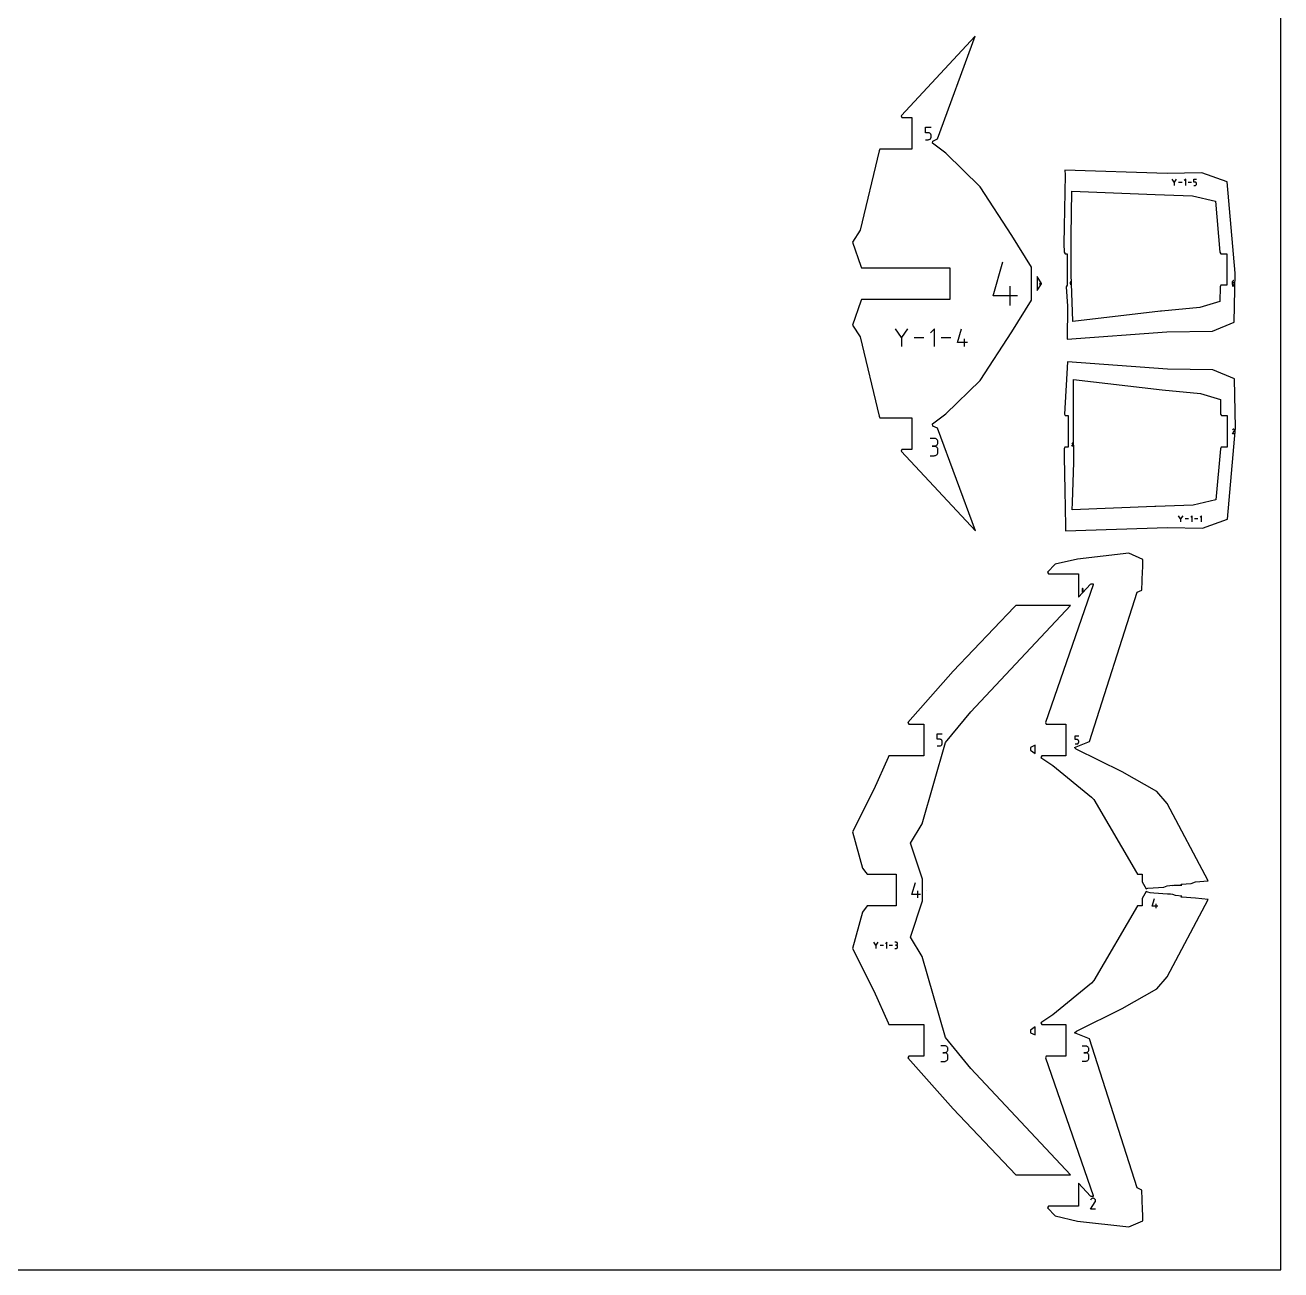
# Model space of a CAD drawing. Extents: x 0 to 40, y 0 to 40.
# Drawn here: x 19.93 to 40, y 0 to 19.89 of the extents above; entities that cross this region are included whole.
import ezdxf

# ---------------------------------------------------------------- set-up
doc = ezdxf.new("R2010")
doc.units = 0

msp = doc.modelspace()

# ---------------------------------------------------------------- linework, layer by layer
at = {"layer": 'annotation', "color": 1}
for p, q in [((34.320511, 18.167535), (34.320511, 18.257421)), ((34.320511, 18.257421), (34.410157, 18.257421)), ((34.365334, 18.167535), (34.320511, 18.167535)), ((34.373382, 18.166815), (34.365334, 18.167535)), ((34.38096, 18.16474), (34.373382, 18.166815)), ((34.380955, 18.058381), (34.387936, 18.061701)), ((34.387942, 18.161435), (34.38096, 18.16474)), ((34.387936, 18.061701), (34.394194, 18.06613)), ((34.394199, 18.157025), (34.387942, 18.161435)), ((34.394194, 18.06613), (34.3996, 18.071539)), ((34.399604, 18.151635), (34.394199, 18.157025)), ((34.3996, 18.071539), (34.404027, 18.077802)), ((34.40403, 18.145389), (34.399604, 18.151635)), ((34.404027, 18.077802), (34.407347, 18.084792)), ((34.407349, 18.138414), (34.40403, 18.145389)), ((34.407347, 18.084792), (34.409433, 18.092383)), ((34.409433, 18.130834), (34.407349, 18.138414)), ((34.410157, 18.122775), (34.409433, 18.130834)), ((34.409433, 18.092383), (34.410157, 18.100446)), ((34.410157, 18.100446), (34.410157, 18.122775)), ((34.410157, 18.122775), (34.410157, 18.122775)), ((34.320511, 18.055572), (34.365334, 18.055572)), ((34.365334, 18.055572), (34.373379, 18.056296)), ((34.365334, 18.055572), (34.365334, 18.055572)), ((34.373379, 18.056296), (34.380955, 18.058381)), ((38.296233, 17.375494), (38.263351, 17.423046)), ((38.329108, 17.423046), (38.296233, 17.375494)), ((38.296233, 17.379321), (38.296233, 17.324462)), ((38.419988, 17.373754), (38.366087, 17.373754)), ((38.478864, 17.423043), (38.456949, 17.401121)), ((38.478864, 17.324465), (38.478864, 17.423043)), ((38.569737, 17.373754), (38.515837, 17.373754)), ((38.606695, 17.379145), (38.606695, 17.423043)), ((38.606695, 17.423043), (38.650476, 17.423043)), ((38.628585, 17.379145), (38.606695, 17.379145)), ((38.606695, 17.324465), (38.628585, 17.324465)), ((38.632516, 17.378793), (38.628585, 17.379145)), ((38.628585, 17.324465), (38.632514, 17.324818)), ((38.628585, 17.324465), (38.628585, 17.324465)), ((38.632514, 17.324818), (38.636214, 17.325837)), ((38.636217, 17.37778), (38.632516, 17.378793)), ((38.636214, 17.325837), (38.639624, 17.327458)), ((38.639626, 17.376166), (38.636217, 17.37778)), ((38.639624, 17.327458), (38.64268, 17.329621)), ((38.642682, 17.374012), (38.639626, 17.376166)), ((38.64268, 17.329621), (38.64532, 17.332263)), ((38.645322, 17.371379), (38.642682, 17.374012)), ((38.64532, 17.332263), (38.647482, 17.335321)), ((38.647483, 17.368329), (38.645322, 17.371379)), ((38.647482, 17.335321), (38.649103, 17.338735)), ((38.649104, 17.364923), (38.647483, 17.368329)), ((38.649103, 17.338735), (38.650122, 17.342442)), ((38.650122, 17.361221), (38.649104, 17.364923)), ((38.650476, 17.357285), (38.650122, 17.361221)), ((38.650122, 17.342442), (38.650476, 17.34638)), ((38.650476, 17.34638), (38.650476, 17.357285)), ((38.650476, 17.357285), (38.650476, 17.357285)), ((35.4014, 15.563015), (35.556238, 16.106043)), ((35.672892, 15.407782), (35.672892, 15.717897)), ((36.145717, 15.749541), (36.151603, 15.770186)), ((36.160457, 15.749541), (36.145717, 15.749541)), ((36.156038, 15.743639), (36.156038, 15.755429)), ((36.632871, 15.747811), (36.650096, 15.747811)), ((36.633999, 15.773554), (36.633829, 15.771226)), ((36.633829, 15.771226), (36.633829, 15.759776)), ((36.641479, 15.771226), (36.633829, 15.771226)), ((36.633829, 15.759776), (36.633829, 15.759776)), ((36.633829, 15.759776), (36.633953, 15.758399)), ((36.633953, 15.758399), (36.634309, 15.757104)), ((36.634493, 15.775791), (36.633999, 15.773554)), ((36.634309, 15.757104), (36.634875, 15.755911)), ((36.635292, 15.77791), (36.634493, 15.775791)), ((36.634875, 15.755911), (36.635631, 15.754842)), ((36.636374, 15.779881), (36.635292, 15.77791)), ((36.635631, 15.754842), (36.636554, 15.753919)), ((36.63772, 15.781678), (36.636374, 15.779881)), ((36.636554, 15.753919), (36.637621, 15.753163)), ((36.637621, 15.753163), (36.638813, 15.752596)), ((36.639308, 15.783273), (36.63772, 15.781678)), ((36.638813, 15.752596), (36.640106, 15.752241)), ((36.641118, 15.784638), (36.639308, 15.783273)), ((36.640106, 15.752241), (36.641479, 15.752117)), ((36.643129, 15.785745), (36.641118, 15.784638)), ((36.642855, 15.771103), (36.641479, 15.771226)), ((36.641479, 15.752117), (36.642855, 15.752241)), ((36.641479, 15.752117), (36.641479, 15.752117)), ((36.64415, 15.770749), (36.642855, 15.771103)), ((36.642855, 15.752241), (36.64415, 15.752596)), ((36.64532, 15.786566), (36.643129, 15.785745)), ((36.645341, 15.770185), (36.64415, 15.770749)), ((36.64415, 15.752596), (36.645341, 15.753163)), ((36.64532, 15.786566), (36.64532, 15.786566)), ((36.646409, 15.769432), (36.645341, 15.770185)), ((36.645341, 15.753163), (36.646409, 15.753919)), ((36.647331, 15.768512), (36.646409, 15.769432)), ((36.646409, 15.753919), (36.647331, 15.754842)), ((36.648085, 15.767446), (36.647331, 15.768512)), ((36.647331, 15.754842), (36.648085, 15.755911)), ((36.648651, 15.766256), (36.648085, 15.767446)), ((36.648085, 15.755911), (36.648651, 15.757104)), ((36.649006, 15.764962), (36.648651, 15.766256)), ((36.648651, 15.757104), (36.649006, 15.758399)), ((36.649129, 15.763587), (36.649006, 15.764962)), ((36.649006, 15.758399), (36.649129, 15.759776)), ((36.649129, 15.759776), (36.649129, 15.763587)), ((36.649129, 15.763587), (36.649129, 15.763587)), ((39.220362, 15.72315), (39.257316, 15.72315)), ((39.222781, 15.778379), (39.222418, 15.773383)), ((39.222418, 15.773383), (39.222418, 15.748819)), ((39.23883, 15.773383), (39.222418, 15.773383)), ((39.222418, 15.748819), (39.222418, 15.748819)), ((39.222418, 15.748819), (39.222683, 15.745866)), ((39.222683, 15.745866), (39.223447, 15.743087)), ((39.223842, 15.783179), (39.222781, 15.778379)), ((39.223447, 15.743087), (39.224662, 15.740528)), ((39.225556, 15.787723), (39.223842, 15.783179)), ((39.224662, 15.740528), (39.226283, 15.738234)), ((39.227878, 15.791952), (39.225556, 15.787723)), ((39.226283, 15.738234), (39.228263, 15.736254)), ((39.230765, 15.795808), (39.227878, 15.791952)), ((39.228263, 15.736254), (39.230554, 15.734632)), ((39.230554, 15.734632), (39.23311, 15.733417)), ((39.234172, 15.799229), (39.230765, 15.795808)), ((39.23311, 15.733417), (39.235884, 15.732653)), ((39.238055, 15.802157), (39.234172, 15.799229)), ((39.235884, 15.732653), (39.23883, 15.732388)), ((39.242369, 15.804532), (39.238055, 15.802157)), ((39.241781, 15.77312), (39.23883, 15.773383)), ((39.23883, 15.732388), (39.241781, 15.732653)), ((39.23883, 15.732388), (39.23883, 15.732388)), ((39.244559, 15.77236), (39.241781, 15.77312)), ((39.241781, 15.732653), (39.244559, 15.733417)), ((39.24707, 15.806295), (39.242369, 15.804532)), ((39.247116, 15.77115), (39.244559, 15.77236)), ((39.244559, 15.733417), (39.247116, 15.734632)), ((39.24707, 15.806295), (39.24707, 15.806295)), ((39.249406, 15.769535), (39.247116, 15.77115)), ((39.247116, 15.734632), (39.249406, 15.736254)), ((39.251384, 15.767561), (39.249406, 15.769535)), ((39.249406, 15.736254), (39.251384, 15.738234)), ((39.253002, 15.765275), (39.251384, 15.767561)), ((39.251384, 15.738234), (39.253002, 15.740528)), ((39.254216, 15.762721), (39.253002, 15.765275)), ((39.253002, 15.740528), (39.254216, 15.743087)), ((39.254977, 15.759945), (39.254216, 15.762721)), ((39.254216, 15.743087), (39.254977, 15.745866)), ((39.255242, 15.756995), (39.254977, 15.759945)), ((39.254977, 15.745866), (39.255242, 15.748819)), ((39.255242, 15.748819), (39.255242, 15.756995)), ((39.255242, 15.756995), (39.255242, 15.756995)), ((35.789108, 15.563015), (35.4014, 15.563015)), ((33.936918, 14.897037), (33.842022, 15.034271)), ((34.031798, 15.034271), (33.936918, 14.897037)), ((33.936918, 14.90808), (33.936918, 14.749758)), ((34.294075, 14.892014), (34.138519, 14.892014)), ((34.46399, 15.034262), (34.400743, 14.970997)), ((34.46399, 14.749767), (34.46399, 15.034262)), ((34.72625, 14.892014), (34.570693, 14.892014)), ((34.832908, 14.813014), (34.895995, 15.034262)), ((34.943523, 14.749767), (34.943523, 14.876118)), ((34.990874, 14.813014), (34.832908, 14.813014)), ((34.458853, 13.283346), (34.397413, 13.283346)), ((34.469903, 13.282355), (34.458853, 13.283346)), ((34.480301, 13.279496), (34.469903, 13.282355)), ((34.489873, 13.274947), (34.480301, 13.279496)), ((34.498447, 13.268883), (34.489873, 13.274947)), ((34.50585, 13.26148), (34.498447, 13.268883)), ((34.511909, 13.252914), (34.50585, 13.26148)), ((34.516451, 13.24336), (34.511909, 13.252914)), ((39.226988, 13.359045), (39.256117, 13.40594)), ((39.258512, 13.359045), (39.226988, 13.359045)), ((39.229102, 13.422134), (39.227032, 13.418163)), ((39.230745, 13.424463), (39.229102, 13.422134)), ((39.232715, 13.426408), (39.230745, 13.424463)), ((39.234954, 13.427952), (39.232715, 13.426408)), ((39.237402, 13.42908), (39.234954, 13.427952)), ((39.239997, 13.429776), (39.237402, 13.42908)), ((39.242681, 13.430025), (39.239997, 13.429776)), ((39.245394, 13.429812), (39.242681, 13.430025)), ((39.248075, 13.42912), (39.245394, 13.429812)), ((39.250664, 13.427934), (39.248075, 13.42912)), ((39.25298, 13.426289), (39.250664, 13.427934)), ((39.250664, 13.427934), (39.250664, 13.427934)), ((39.254917, 13.424316), (39.25298, 13.426289)), ((39.256457, 13.422074), (39.254917, 13.424316)), ((39.256117, 13.40594), (39.256152, 13.405983)), ((39.256117, 13.40594), (39.256117, 13.40594)), ((39.256152, 13.405983), (39.256185, 13.406027)), ((39.256185, 13.406027), (39.256218, 13.406071)), ((39.256218, 13.406071), (39.256249, 13.406116)), ((39.256249, 13.406116), (39.256279, 13.406163)), ((39.256279, 13.406163), (39.256309, 13.406211)), ((39.256309, 13.406211), (39.256339, 13.406262)), ((39.256339, 13.406262), (39.256368, 13.406315)), ((39.256368, 13.406315), (39.256398, 13.406372)), ((39.256398, 13.406372), (39.2576, 13.408954)), ((39.256398, 13.406372), (39.256398, 13.406372)), ((39.257582, 13.419624), (39.256457, 13.422074)), ((39.258277, 13.417026), (39.257582, 13.419624)), ((39.2576, 13.408954), (39.258303, 13.411631)), ((39.258523, 13.414342), (39.258277, 13.417026)), ((39.258303, 13.411631), (39.258523, 13.414342)), ((34.458853, 13.160467), (34.42809, 13.160467)), ((34.42809, 13.160467), (34.458853, 13.160467)), ((34.458853, 13.160467), (34.469903, 13.16146)), ((34.469903, 13.159476), (34.458853, 13.160467)), ((34.458853, 13.160467), (34.458853, 13.160467)), ((34.469903, 13.16146), (34.480301, 13.164319)), ((34.480301, 13.156617), (34.469903, 13.159476)), ((34.480301, 13.164319), (34.489873, 13.168873)), ((34.489873, 13.152068), (34.480301, 13.156617)), ((34.489873, 13.168873), (34.498447, 13.174946)), ((34.498447, 13.146004), (34.489873, 13.152068)), ((34.498447, 13.174946), (34.50585, 13.182363)), ((34.50585, 13.138602), (34.498447, 13.146004)), ((34.50585, 13.182363), (34.511909, 13.190951)), ((34.511909, 13.130035), (34.50585, 13.138602)), ((34.511909, 13.190951), (34.516451, 13.200535)), ((34.516451, 13.120482), (34.511909, 13.130035)), ((34.511909, 13.037423), (34.516451, 13.046978)), ((34.519303, 13.232995), (34.516451, 13.24336)), ((34.516451, 13.200535), (34.519303, 13.210941)), ((34.519303, 13.110116), (34.516451, 13.120482)), ((34.516451, 13.046978), (34.519303, 13.057346)), ((34.520292, 13.221994), (34.519303, 13.232995)), ((34.519303, 13.210941), (34.520292, 13.221994)), ((34.520292, 13.099115), (34.519303, 13.110116)), ((34.519303, 13.057346), (34.520292, 13.068352)), ((34.520292, 13.221994), (34.520292, 13.221994)), ((34.520292, 13.068352), (34.520292, 13.099115)), ((34.520292, 13.099115), (34.520292, 13.099115)), ((36.661366, 13.158269), (36.681283, 13.190334)), ((36.682921, 13.158269), (36.661366, 13.158269)), ((36.662811, 13.201406), (36.661396, 13.198691)), ((36.663935, 13.202999), (36.662811, 13.201406)), ((36.665282, 13.204328), (36.663935, 13.202999)), ((36.666813, 13.205384), (36.665282, 13.204328)), ((36.668486, 13.206155), (36.666813, 13.205384)), ((36.670261, 13.206632), (36.668486, 13.206155)), ((36.672096, 13.206802), (36.670261, 13.206632)), ((36.673951, 13.206656), (36.672096, 13.206802)), ((36.675784, 13.206183), (36.673951, 13.206656)), ((36.677555, 13.205372), (36.675784, 13.206183)), ((36.679138, 13.204248), (36.677555, 13.205372)), ((36.677555, 13.205372), (36.677555, 13.205372)), ((36.680463, 13.202898), (36.679138, 13.204248)), ((36.681515, 13.201365), (36.680463, 13.202898)), ((36.681283, 13.190334), (36.681307, 13.190363)), ((36.681283, 13.190334), (36.681283, 13.190334)), ((36.681307, 13.190363), (36.68133, 13.190393)), ((36.68133, 13.190393), (36.681352, 13.190423)), ((36.681352, 13.190423), (36.681373, 13.190454)), ((36.681373, 13.190454), (36.681394, 13.190486)), ((36.681394, 13.190486), (36.681414, 13.190519)), ((36.681414, 13.190519), (36.681435, 13.190554)), ((36.681435, 13.190554), (36.681455, 13.19059)), ((36.681455, 13.19059), (36.681475, 13.190629)), ((36.681475, 13.190629), (36.682297, 13.192395)), ((36.681475, 13.190629), (36.681475, 13.190629)), ((36.682285, 13.19969), (36.681515, 13.201365)), ((36.68276, 13.197914), (36.682285, 13.19969)), ((36.682297, 13.192395), (36.682778, 13.194225)), ((36.682928, 13.196078), (36.68276, 13.197914)), ((36.682778, 13.194225), (36.682928, 13.196078)), ((34.397413, 13.006999), (34.458853, 13.006999)), ((34.458853, 13.006999), (34.469903, 13.00799)), ((34.458853, 13.006999), (34.458853, 13.006999)), ((34.469903, 13.00799), (34.480301, 13.010847)), ((34.480301, 13.010847), (34.489873, 13.015394)), ((34.489873, 13.015394), (34.498447, 13.021456)), ((34.498447, 13.021456), (34.50585, 13.028858)), ((34.50585, 13.028858), (34.511909, 13.037423)), ((38.397845, 12.000668), (38.364873, 12.04835)), ((38.430811, 12.04835), (38.397845, 12.000668)), ((38.580978, 12.048347), (38.559002, 12.026366)), ((38.580978, 11.949499), (38.580978, 12.048347)), ((38.731138, 12.048347), (38.709163, 12.026366)), ((38.731138, 11.949499), (38.731138, 12.048347)), ((38.397845, 12.004505), (38.397845, 11.949496)), ((38.521941, 11.998923), (38.467892, 11.998923)), ((38.672101, 11.998923), (38.618052, 11.998923)), ((36.820928, 10.838948), (36.842922, 10.838948)), ((36.822368, 10.87182), (36.822151, 10.868847)), ((36.822151, 10.868847), (36.822151, 10.854226)), ((36.83192, 10.868847), (36.822151, 10.868847)), ((36.822151, 10.854226), (36.822151, 10.854226)), ((36.822151, 10.854226), (36.822309, 10.852469)), ((36.822309, 10.852469), (36.822764, 10.850815)), ((36.822999, 10.874677), (36.822368, 10.87182)), ((36.822764, 10.850815), (36.823487, 10.849291)), ((36.824019, 10.877381), (36.822999, 10.874677)), ((36.823487, 10.849291), (36.824452, 10.847926)), ((36.825401, 10.879899), (36.824019, 10.877381)), ((36.824452, 10.847926), (36.82563, 10.846748)), ((36.827119, 10.882193), (36.825401, 10.879899)), ((36.82563, 10.846748), (36.826994, 10.845782)), ((36.826994, 10.845782), (36.828515, 10.845059)), ((36.829147, 10.88423), (36.827119, 10.882193)), ((36.828515, 10.845059), (36.830166, 10.844604)), ((36.831458, 10.885972), (36.829147, 10.88423)), ((36.830166, 10.844604), (36.83192, 10.844447)), ((36.834026, 10.887386), (36.831458, 10.885972)), ((36.833676, 10.86869), (36.83192, 10.868847)), ((36.83192, 10.844447), (36.833676, 10.844604)), ((36.83192, 10.844447), (36.83192, 10.844447)), ((36.835329, 10.868238), (36.833676, 10.86869)), ((36.833676, 10.844604), (36.835329, 10.845059)), ((36.836824, 10.888435), (36.834026, 10.887386)), ((36.836851, 10.867517), (36.835329, 10.868238)), ((36.835329, 10.845059), (36.836851, 10.845782)), ((36.836824, 10.888435), (36.836824, 10.888435)), ((36.838215, 10.866556), (36.836851, 10.867517)), ((36.836851, 10.845782), (36.838215, 10.846748)), ((36.839392, 10.865381), (36.838215, 10.866556)), ((36.838215, 10.846748), (36.839392, 10.847926)), ((36.840355, 10.86402), (36.839392, 10.865381)), ((36.839392, 10.847926), (36.840355, 10.849291)), ((36.841077, 10.8625), (36.840355, 10.86402)), ((36.840355, 10.849291), (36.841077, 10.850815)), ((36.84153, 10.860849), (36.841077, 10.8625)), ((36.841077, 10.850815), (36.84153, 10.852469)), ((36.841688, 10.859092), (36.84153, 10.860849)), ((36.84153, 10.852469), (36.841688, 10.854226)), ((36.841688, 10.854226), (36.841688, 10.859092)), ((36.841688, 10.859092), (36.841688, 10.859092)), ((34.505301, 8.477308), (34.505301, 8.562412)), ((34.505301, 8.562412), (34.590178, 8.562412)), ((34.547739, 8.477308), (34.505301, 8.477308)), ((34.555359, 8.476627), (34.547739, 8.477308)), ((34.562535, 8.474662), (34.555359, 8.476627)), ((34.569145, 8.471533), (34.562535, 8.474662)), ((34.575069, 8.467357), (34.569145, 8.471533)), ((34.580186, 8.462254), (34.575069, 8.467357)), ((34.584377, 8.456341), (34.580186, 8.462254)), ((34.587519, 8.449737), (34.584377, 8.456341)), ((34.589493, 8.44256), (34.587519, 8.449737)), ((34.590178, 8.43493), (34.589493, 8.44256)), ((34.590178, 8.413788), (34.590178, 8.43493)), ((34.590178, 8.43493), (34.590178, 8.43493)), ((36.711209, 8.473966), (36.711209, 8.531853)), ((36.711209, 8.531853), (36.768941, 8.531853)), ((36.740075, 8.473966), (36.711209, 8.473966)), ((36.745258, 8.473502), (36.740075, 8.473966)), ((36.750139, 8.472166), (36.745258, 8.473502)), ((36.754635, 8.470038), (36.750139, 8.472166)), ((36.758664, 8.467197), (36.754635, 8.470038)), ((36.762145, 8.463726), (36.758664, 8.467197)), ((36.764996, 8.459704), (36.762145, 8.463726)), ((36.767133, 8.455212), (36.764996, 8.459704)), ((36.768476, 8.45033), (36.767133, 8.455212)), ((36.768475, 8.425567), (36.768941, 8.43076)), ((36.768941, 8.44514), (36.768476, 8.45033)), ((36.768941, 8.43076), (36.768941, 8.44514)), ((36.768941, 8.44514), (36.768941, 8.44514)), ((34.505301, 8.371302), (34.547739, 8.371302)), ((34.547739, 8.371302), (34.555356, 8.371987)), ((34.547739, 8.371302), (34.547739, 8.371302)), ((34.555356, 8.371987), (34.56253, 8.373961)), ((34.56253, 8.373961), (34.569139, 8.377105)), ((34.569139, 8.377105), (34.575064, 8.381298)), ((34.575064, 8.381298), (34.580182, 8.386419)), ((34.580182, 8.386419), (34.584374, 8.392349)), ((34.584374, 8.392349), (34.587518, 8.398968)), ((34.587518, 8.398968), (34.589493, 8.406154)), ((34.589493, 8.406154), (34.590178, 8.413788)), ((36.711209, 8.401861), (36.740075, 8.401861)), ((36.740075, 8.401861), (36.745256, 8.402327)), ((36.740075, 8.401861), (36.740075, 8.401861)), ((36.745256, 8.402327), (36.750136, 8.40367)), ((36.750136, 8.40367), (36.754631, 8.405808)), ((36.754631, 8.405808), (36.758661, 8.40866)), ((36.758661, 8.40866), (36.762143, 8.412144)), ((36.762143, 8.412144), (36.764994, 8.416177)), ((36.764994, 8.416177), (36.767132, 8.420679)), ((36.767132, 8.420679), (36.768475, 8.425567)), ((34.104519, 5.998687), (34.159289, 6.190769)), ((34.200552, 5.943777), (34.200552, 6.053472)), ((34.336853, 6.066475), (34.337491, 6.068711)), ((34.33845, 6.066475), (34.336853, 6.066475)), ((34.337972, 6.065835), (34.337972, 6.067112)), ((34.241661, 5.998687), (34.104519, 5.998687)), ((37.944845, 5.81208), (37.979338, 5.933046)), ((38.005324, 5.7775), (38.005324, 5.846582)), ((38.031212, 5.81208), (37.944845, 5.81208)), ((33.526429, 5.186216), (33.49412, 5.232939)), ((33.558732, 5.232939), (33.526429, 5.186216)), ((33.705879, 5.232936), (33.684345, 5.211397)), ((33.705879, 5.136075), (33.705879, 5.232936)), ((33.852992, 5.232824), (33.831483, 5.232824)), ((33.85686, 5.232476), (33.852992, 5.232824)), ((33.8605, 5.231476), (33.85686, 5.232476)), ((33.863851, 5.229883), (33.8605, 5.231476)), ((33.866853, 5.22776), (33.863851, 5.229883)), ((33.869445, 5.225169), (33.866853, 5.22776)), ((33.871566, 5.22217), (33.869445, 5.225169)), ((33.873156, 5.218825), (33.871566, 5.22217)), ((33.874154, 5.215196), (33.873156, 5.218825)), ((33.526429, 5.189976), (33.526429, 5.136072)), ((33.648029, 5.184506), (33.595067, 5.184506)), ((33.795169, 5.184506), (33.742207, 5.184506)), ((33.831483, 5.136079), (33.852992, 5.136079)), ((33.852992, 5.189806), (33.842222, 5.189806)), ((33.842222, 5.189806), (33.852992, 5.189806)), ((33.852992, 5.189806), (33.85686, 5.190153)), ((33.85686, 5.189458), (33.852992, 5.189806)), ((33.852992, 5.189806), (33.852992, 5.189806)), ((33.852992, 5.136079), (33.85686, 5.136426)), ((33.852992, 5.136079), (33.852992, 5.136079)), ((33.85686, 5.190153), (33.8605, 5.191154)), ((33.8605, 5.188458), (33.85686, 5.189458)), ((33.85686, 5.136426), (33.8605, 5.137426)), ((33.8605, 5.191154), (33.863851, 5.192748)), ((33.863851, 5.186865), (33.8605, 5.188458)), ((33.8605, 5.137426), (33.863851, 5.139018)), ((33.863851, 5.192748), (33.866853, 5.194874)), ((33.866853, 5.184742), (33.863851, 5.186865)), ((33.863851, 5.139018), (33.866853, 5.14114)), ((33.866853, 5.194874), (33.869445, 5.197471)), ((33.869445, 5.182151), (33.866853, 5.184742)), ((33.866853, 5.14114), (33.869445, 5.143731)), ((33.869445, 5.197471), (33.871566, 5.200477)), ((33.871566, 5.179152), (33.869445, 5.182151)), ((33.869445, 5.143731), (33.871566, 5.14673)), ((33.871566, 5.200477), (33.873156, 5.203833)), ((33.873156, 5.175807), (33.871566, 5.179152)), ((33.871566, 5.14673), (33.873156, 5.150075)), ((33.873156, 5.203833), (33.874154, 5.207475)), ((33.874154, 5.172178), (33.873156, 5.175807)), ((33.873156, 5.150075), (33.874154, 5.153704)), ((33.874501, 5.211345), (33.874154, 5.215196)), ((33.874154, 5.207475), (33.874501, 5.211345)), ((33.874501, 5.168327), (33.874154, 5.172178)), ((33.874154, 5.153704), (33.874501, 5.157557)), ((33.874501, 5.211345), (33.874501, 5.211345)), ((33.874501, 5.157557), (33.874501, 5.168327)), ((33.874501, 5.168327), (33.874501, 5.168327)), ((34.623763, 3.581362), (34.567819, 3.581362)), ((34.623763, 3.469474), (34.595751, 3.469474)), ((34.595751, 3.469474), (34.623763, 3.469474)), ((34.633824, 3.580459), (34.623763, 3.581362)), ((34.623763, 3.469474), (34.633824, 3.470377)), ((34.633824, 3.468571), (34.623763, 3.469474)), ((34.623763, 3.469474), (34.623763, 3.469474)), ((34.643292, 3.577857), (34.633824, 3.580459)), ((34.633824, 3.470377), (34.643292, 3.472981)), ((34.643292, 3.465968), (34.633824, 3.468571)), ((34.652008, 3.573714), (34.643292, 3.577857)), ((34.643292, 3.472981), (34.652008, 3.477128)), ((34.652008, 3.461826), (34.643292, 3.465968)), ((34.659816, 3.568193), (34.652008, 3.573714)), ((34.652008, 3.477128), (34.659816, 3.482657)), ((34.659816, 3.456304), (34.652008, 3.461826)), ((34.666557, 3.561452), (34.659816, 3.568193)), ((34.659816, 3.482657), (34.666557, 3.489411)), ((34.666557, 3.449564), (34.659816, 3.456304)), ((34.672074, 3.553652), (34.666557, 3.561452)), ((34.666557, 3.489411), (34.672074, 3.497231)), ((34.672074, 3.441764), (34.666557, 3.449564)), ((34.676209, 3.544953), (34.672074, 3.553652)), ((34.672074, 3.497231), (34.676209, 3.505958)), ((34.676209, 3.433064), (34.672074, 3.441764)), ((34.678806, 3.535514), (34.676209, 3.544953)), ((34.676209, 3.505958), (34.678806, 3.515433)), ((34.678806, 3.423626), (34.676209, 3.433064)), ((34.679707, 3.525497), (34.678806, 3.535514)), ((34.678806, 3.515433), (34.679707, 3.525497)), ((34.679707, 3.413609), (34.678806, 3.423626)), ((34.679707, 3.525497), (34.679707, 3.525497)), ((34.679707, 3.385597), (34.679707, 3.413609)), ((34.679707, 3.413609), (34.679707, 3.413609)), ((36.879343, 3.576157), (36.825716, 3.576157)), ((36.879343, 3.468903), (36.852491, 3.468903)), ((36.852491, 3.468903), (36.879343, 3.468903)), ((36.888988, 3.575291), (36.879343, 3.576157)), ((36.879343, 3.468903), (36.888988, 3.469769)), ((36.888988, 3.468037), (36.879343, 3.468903)), ((36.879343, 3.468903), (36.879343, 3.468903)), ((36.898063, 3.572796), (36.888988, 3.575291)), ((36.888988, 3.469769), (36.898063, 3.472265)), ((36.898063, 3.465542), (36.888988, 3.468037)), ((36.906418, 3.568826), (36.898063, 3.572796)), ((36.898063, 3.472265), (36.906418, 3.47624)), ((36.906418, 3.461572), (36.898063, 3.465542)), ((36.913902, 3.563533), (36.906418, 3.568826)), ((36.906418, 3.47624), (36.913902, 3.48154)), ((36.913902, 3.456279), (36.906418, 3.461572)), ((36.920364, 3.557071), (36.913902, 3.563533)), ((36.913902, 3.48154), (36.920364, 3.488014)), ((36.920364, 3.449817), (36.913902, 3.456279)), ((36.925653, 3.549594), (36.920364, 3.557071)), ((36.920364, 3.488014), (36.925653, 3.49551)), ((36.925653, 3.44234), (36.920364, 3.449817)), ((36.929617, 3.541255), (36.925653, 3.549594)), ((36.925653, 3.49551), (36.929617, 3.503875)), ((36.929617, 3.434002), (36.925653, 3.44234)), ((36.932106, 3.532208), (36.929617, 3.541255)), ((36.929617, 3.503875), (36.932106, 3.512958)), ((36.932106, 3.424954), (36.929617, 3.434002)), ((36.93297, 3.522605), (36.932106, 3.532208)), ((36.932106, 3.512958), (36.93297, 3.522605)), ((36.93297, 3.415352), (36.932106, 3.424954)), ((36.93297, 3.522605), (36.93297, 3.522605)), ((36.93297, 3.3885), (36.93297, 3.415352)), ((36.93297, 3.415352), (36.93297, 3.415352)), ((34.567819, 3.329732), (34.623763, 3.329732)), ((34.623763, 3.329732), (34.633824, 3.330634)), ((34.623763, 3.329732), (34.623763, 3.329732)), ((34.633824, 3.330634), (34.643292, 3.333236)), ((34.643292, 3.333236), (34.652008, 3.337376)), ((34.652008, 3.337376), (34.659816, 3.342896)), ((34.659816, 3.342896), (34.666557, 3.349635)), ((34.666557, 3.349635), (34.672074, 3.357435)), ((34.672074, 3.357435), (34.676209, 3.366135)), ((34.676209, 3.366135), (34.678806, 3.375575)), ((34.678806, 3.375575), (34.679707, 3.385597)), ((36.825716, 3.334949), (36.879343, 3.334949)), ((36.879343, 3.334949), (36.888988, 3.335814)), ((36.879343, 3.334949), (36.879343, 3.334949)), ((36.888988, 3.335814), (36.898063, 3.338308)), ((36.898063, 3.338308), (36.906418, 3.342277)), ((36.906418, 3.342277), (36.913902, 3.347568)), ((36.913902, 3.347568), (36.920364, 3.354028)), ((36.920364, 3.354028), (36.925653, 3.361505)), ((36.925653, 3.361505), (36.929617, 3.369844)), ((36.929617, 3.369844), (36.932106, 3.378894)), ((36.932106, 3.378894), (36.93297, 3.3885)), ((36.959177, 0.967408), (37.031976, 1.084605)), ((36.964462, 1.125076), (36.959289, 1.115153)), ((36.968567, 1.130897), (36.964462, 1.125076)), ((36.973492, 1.135756), (36.968567, 1.130897)), ((36.979087, 1.139615), (36.973492, 1.135756)), ((36.985203, 1.142434), (36.979087, 1.139615)), ((36.99169, 1.144174), (36.985203, 1.142434)), ((36.998398, 1.144797), (36.99169, 1.144174)), ((37.005177, 1.144263), (36.998398, 1.144797)), ((37.011877, 1.142534), (37.005177, 1.144263)), ((37.018349, 1.139571), (37.011877, 1.142534)), ((37.024137, 1.135461), (37.018349, 1.139571)), ((37.018349, 1.139571), (37.018349, 1.139571)), ((37.028977, 1.130528), (37.024137, 1.135461)), ((37.032825, 1.124925), (37.028977, 1.130528)), ((37.031976, 1.084605), (37.032063, 1.084713)), ((37.031976, 1.084605), (37.031976, 1.084605)), ((37.032063, 1.084713), (37.032147, 1.084821)), ((37.032147, 1.084821), (37.032227, 1.084932)), ((37.032227, 1.084932), (37.032305, 1.085045)), ((37.032305, 1.085045), (37.032381, 1.085162)), ((37.032381, 1.085162), (37.032456, 1.085283)), ((37.032456, 1.085283), (37.03253, 1.08541)), ((37.03253, 1.08541), (37.032603, 1.085543)), ((37.032603, 1.085543), (37.032677, 1.085684)), ((37.032677, 1.085684), (37.035683, 1.092138)), ((37.032677, 1.085684), (37.032677, 1.085684)), ((37.035638, 1.118803), (37.032825, 1.124925)), ((37.037373, 1.112311), (37.035638, 1.118803)), ((37.035683, 1.092138), (37.037439, 1.098828)), ((37.037988, 1.105603), (37.037373, 1.112311)), ((37.037439, 1.098828), (37.037988, 1.105603)), ((37.037961, 0.967408), (36.959177, 0.967408))]:
    msp.add_line(p, q, dxfattribs=at)
at = {"layer": 'boundary', "color": 5}
for p, q in [((35.11705, 19.707281), (33.930355, 18.435297)), ((34.512943, 18.067728), (35.11705, 19.707281)), ((33.930355, 18.435297), (33.942885, 18.408797)), ((33.942885, 18.408797), (34.100348, 18.408797)), ((34.100348, 18.408797), (34.100348, 17.904197)), ((34.438053, 18.032516), (34.512943, 18.067728)), ((33.581113, 17.877697), (33.276377, 16.610147)), ((33.593643, 17.904197), (33.581113, 17.877697)), ((34.100348, 17.904197), (33.593643, 17.904197)), ((34.433094, 17.998813), (34.438053, 18.032516)), ((34.644997, 17.838638), (34.433094, 17.998813)), ((35.196606, 17.304501), (34.644997, 17.838638)), ((36.551437, 17.493838), (36.538111, 16.661224)), ((38.182881, 17.51499), (36.550138, 17.570429)), ((36.550138, 17.570429), (36.551437, 17.493838)), ((38.739073, 17.527239), (38.182881, 17.51499)), ((39.139742, 17.381985), (38.739073, 17.527239)), ((35.702155, 16.526248), (35.196606, 17.304501)), ((39.269715, 15.923113), (39.139742, 17.381985)), ((36.538111, 16.661224), (36.531715, 16.392318)), ((33.276377, 16.610147), (33.152674, 16.418645)), ((36.012599, 16.021287), (35.702155, 16.526248)), ((33.152674, 16.418645), (33.286368, 16.035713)), ((36.531715, 16.392318), (36.539361, 16.260142)), ((36.539361, 16.260142), (36.551891, 16.233642)), ((36.551891, 16.233642), (36.585722, 16.233642)), ((36.585722, 16.233642), (36.585722, 15.729042)), ((33.286368, 16.035713), (33.298898, 16.009213)), ((33.298898, 16.009213), (34.709816, 16.009213)), ((34.709816, 16.009213), (34.709816, 15.504613)), ((36.012599, 15.492519), (36.012599, 16.021287)), ((36.174215, 15.758405), (36.107207, 15.867399)), ((36.107207, 15.867399), (36.107207, 15.646402)), ((39.251463, 15.140313), (39.269715, 15.923113)), ((36.107207, 15.646402), (36.174214, 15.75539)), ((36.174214, 15.75539), (36.174215, 15.758405)), ((36.584144, 15.729042), (36.571614, 15.702542)), ((36.571614, 15.702542), (36.589305, 15.396699)), ((36.585722, 15.729042), (36.584144, 15.729042)), ((33.286389, 15.478113), (33.152739, 15.095181)), ((33.298919, 15.504613), (33.286389, 15.478113)), ((34.709816, 15.504613), (33.298919, 15.504613)), ((35.702164, 14.987588), (36.012599, 15.492519)), ((36.58988, 15.386762), (36.582417, 14.86666)), ((36.589305, 15.396699), (36.58988, 15.386762)), ((33.152739, 15.095181), (33.276382, 14.903692)), ((38.907366, 14.994501), (39.251463, 15.140313)), ((33.276382, 14.903692), (33.581112, 13.636129)), ((35.196573, 14.209289), (35.702164, 14.987588)), ((36.582417, 14.86666), (38.179918, 14.987811)), ((38.179918, 14.987811), (38.907366, 14.994501)), ((36.589729, 14.50916), (36.542204, 13.673336)), ((38.187442, 14.388046), (36.589729, 14.50916)), ((38.914904, 14.381385), (38.187442, 14.388046)), ((39.259, 14.235576), (38.914904, 14.381385)), ((34.644996, 13.675179), (35.196573, 14.209289)), ((39.277231, 13.45281), (39.259, 14.235576)), ((34.433101, 13.51501), (34.644996, 13.675179)), ((36.542204, 13.673336), (36.554734, 13.646836)), ((36.554734, 13.646836), (36.598782, 13.646836)), ((36.598782, 13.646836), (36.598782, 13.142236)), ((33.581112, 13.636129), (33.593642, 13.609629)), ((33.593642, 13.609629), (34.100341, 13.609629)), ((34.100341, 13.609629), (34.100341, 13.105029)), ((34.438032, 13.481334), (34.433101, 13.51501)), ((34.512851, 13.446183), (34.438032, 13.481334)), ((35.117622, 11.805447), (34.512851, 13.446183)), ((39.147263, 11.993916), (39.277231, 13.45281)), ((33.942856, 13.105029), (33.930326, 13.078529)), ((33.930326, 13.078529), (35.117622, 11.805447)), ((34.100341, 13.105029), (33.942856, 13.105029)), ((36.549818, 13.142236), (36.537288, 13.115736)), ((36.537288, 13.115736), (36.539294, 12.98143)), ((36.598782, 13.142236), (36.549818, 13.142236)), ((36.539294, 12.98143), (36.547905, 12.456987)), ((36.547905, 12.456987), (36.558986, 11.882024)), ((36.558986, 11.882024), (36.557684, 11.805447)), ((36.557684, 11.805447), (38.190427, 11.860885)), ((38.190427, 11.860885), (38.746612, 11.848638)), ((38.746612, 11.848638), (39.147263, 11.993916)), ((37.570521, 11.447947), (36.748323, 11.354866)), ((37.795866, 11.350251), (37.570521, 11.447947)), ((36.393467, 11.271759), (36.272747, 11.145241)), ((36.748323, 11.354866), (36.393467, 11.271759)), ((37.791836, 11.210603), (37.791987, 11.24082)), ((37.791913, 11.281837), (37.793525, 11.299403)), ((37.792063, 11.257902), (37.791913, 11.281837)), ((37.791987, 11.24082), (37.792063, 11.257902)), ((37.793517, 11.328731), (37.795866, 11.350251)), ((37.7943, 11.3214), (37.793517, 11.328731)), ((37.793525, 11.299403), (37.7943, 11.3214)), ((36.272747, 11.145241), (36.285277, 11.118741)), ((36.285277, 11.118741), (36.764239, 11.118741)), ((36.764239, 11.118741), (36.764239, 10.748761)), ((37.785345, 11.007714), (37.788987, 11.16661)), ((37.788987, 11.16661), (37.791836, 11.210603)), ((36.997897, 10.945496), (36.238478, 8.745657)), ((36.764239, 10.748761), (36.959685, 10.957251)), ((36.959685, 10.957251), (36.96915, 10.959796)), ((36.96915, 10.959796), (36.995162, 10.961925)), ((36.995162, 10.961925), (37.002024, 10.95995)), ((37.001507, 10.946891), (36.997897, 10.945496)), ((37.001768, 10.954035), (37.001507, 10.946891)), ((37.001979, 10.958535), (37.001768, 10.954035)), ((37.002024, 10.95995), (37.001942, 10.959328)), ((37.001942, 10.959328), (37.001987, 10.958601)), ((37.001987, 10.958601), (37.001979, 10.958535)), ((37.702819, 10.82564), (37.777666, 10.861435)), ((37.777666, 10.861435), (37.785345, 11.007714)), ((36.940148, 8.442922), (37.702819, 10.82564)), ((35.740703, 10.587641), (34.762644, 9.562602)), ((35.045212, 8.915002), (36.638042, 10.614141)), ((35.765989, 10.614141), (35.740703, 10.587641)), ((36.638042, 10.614141), (35.765989, 10.614141)), ((34.762644, 9.562602), (34.041178, 8.745657)), ((34.639088, 8.424259), (35.045212, 8.915002)), ((34.041178, 8.745657), (34.053708, 8.719157)), ((34.053708, 8.719157), (34.296176, 8.719157)), ((34.296176, 8.719157), (34.296176, 8.214557)), ((36.238478, 8.745657), (36.251008, 8.719157)), ((36.251008, 8.719157), (36.564901, 8.719157)), ((36.564901, 8.719157), (36.564901, 8.214557)), ((36.701892, 8.348), (36.940148, 8.442922)), ((34.268357, 7.12768), (34.639088, 8.424259)), ((35.997698, 8.346407), (35.996544, 8.302983)), ((35.996544, 8.302983), (36.073636, 8.250583)), ((36.073636, 8.380478), (35.997698, 8.346407)), ((36.073636, 8.250583), (36.073636, 8.380478)), ((36.730992, 8.319199), (36.701892, 8.348)), ((37.464192, 7.957168), (36.730992, 8.319199)), ((33.722802, 8.188057), (33.493807, 7.674364)), ((33.735332, 8.214557), (33.722802, 8.188057)), ((34.296176, 8.214557), (33.735332, 8.214557)), ((36.178152, 8.214557), (36.165622, 8.188057)), ((36.165622, 8.188057), (36.354677, 8.059552)), ((36.564901, 8.214557), (36.178152, 8.214557)), ((36.354677, 8.059552), (36.975135, 7.553327)), ((38.016206, 7.645088), (37.464192, 7.957168)), ((33.493807, 7.674364), (33.152732, 6.999259)), ((38.18221, 7.452472), (38.016206, 7.645088)), ((36.975135, 7.553327), (37.009645, 7.512511)), ((37.009645, 7.512511), (37.694355, 6.346073)), ((38.840388, 6.217886), (38.18221, 7.452472)), ((34.083499, 6.819641), (34.268357, 7.12768)), ((33.152732, 6.999259), (33.315489, 6.417798)), ((34.274906, 6.240413), (34.083499, 6.819641)), ((33.315489, 6.417798), (33.368841, 6.346073)), ((33.368841, 6.346073), (33.388552, 6.319573)), ((33.388552, 6.319573), (33.851681, 6.319573)), ((33.851681, 6.319573), (33.851681, 5.814973)), ((34.274906, 5.894131), (34.274906, 6.240413)), ((37.694355, 6.346073), (37.709911, 6.319573)), ((37.709911, 6.319573), (37.780916, 6.319573)), ((37.780916, 6.319573), (37.780916, 6.198613)), ((37.780916, 6.198613), (37.84547, 6.088641)), ((37.845558, 6.045827), (37.780916, 5.935717)), ((37.84547, 6.088641), (37.875599, 6.098036)), ((37.875679, 6.036407), (37.845558, 6.045827)), ((37.875599, 6.098036), (38.130403, 6.114083)), ((37.912317, 6.024187), (37.875679, 6.036407)), ((37.967415, 6.020298), (37.912317, 6.024187)), ((38.185648, 6.00273), (37.967415, 6.020298)), ((38.130403, 6.114083), (38.18518, 6.13421)), ((38.18518, 6.13421), (38.267918, 6.145873)), ((38.267918, 6.145873), (38.269939, 6.139563)), ((38.269939, 6.139563), (38.290696, 6.147228)), ((38.290696, 6.147228), (38.418905, 6.143617)), ((38.408574, 6.159624), (38.488084, 6.16638)), ((38.41044, 6.154045), (38.408574, 6.159624)), ((38.418905, 6.143617), (38.41044, 6.154045)), ((38.488084, 6.16638), (38.564963, 6.170754)), ((38.564963, 6.170754), (38.638243, 6.196763)), ((38.638243, 6.196763), (38.840388, 6.217886)), ((34.083505, 5.314896), (34.274906, 5.894131)), ((37.780916, 5.935717), (37.780916, 5.814973)), ((38.182169, 4.682023), (38.840368, 5.916801)), ((38.236413, 6.00199), (38.185648, 6.00273)), ((38.270845, 5.998009), (38.236413, 6.00199)), ((38.272236, 5.997894), (38.270845, 5.998009)), ((38.272231, 5.997504), (38.272236, 5.997894)), ((38.318074, 5.980436), (38.272231, 5.997504)), ((38.417927, 5.968955), (38.318074, 5.980436)), ((38.400175, 5.956726), (38.417927, 5.968955)), ((38.41636, 5.955627), (38.400175, 5.956726)), ((38.638224, 5.937632), (38.41636, 5.955627)), ((38.840368, 5.916801), (38.638224, 5.937632)), ((33.315465, 5.716663), (33.152674, 5.13511)), ((33.388584, 5.814973), (33.315465, 5.716663)), ((33.851681, 5.814973), (33.388584, 5.814973)), ((37.71003, 5.814973), (37.009669, 4.621998)), ((37.780916, 5.814973), (37.71003, 5.814973)), ((34.268366, 5.006853), (34.083505, 5.314896)), ((33.152674, 5.13511), (33.493806, 4.460179)), ((34.639095, 3.710282), (34.268366, 5.006853)), ((37.009669, 4.621998), (36.975087, 4.581162)), ((38.016153, 4.489419), (38.182169, 4.682023)), ((33.493806, 4.460179), (33.722808, 3.946489)), ((36.975087, 4.581162), (36.354661, 4.074979)), ((37.46421, 4.177263), (38.016153, 4.489419)), ((36.354661, 4.074979), (36.165539, 3.946489)), ((36.734072, 3.814663), (37.46421, 4.177263)), ((33.722808, 3.946489), (33.735338, 3.919989)), ((33.735338, 3.919989), (34.296181, 3.919989)), ((34.296181, 3.919989), (34.296181, 3.415389)), ((36.073534, 3.883981), (35.996506, 3.831647)), ((35.996506, 3.831647), (35.997696, 3.788141)), ((36.073534, 3.754119), (36.073534, 3.883981)), ((36.165539, 3.946489), (36.178069, 3.919989)), ((36.178069, 3.919989), (36.564804, 3.919989)), ((36.564804, 3.919989), (36.564804, 3.415389)), ((36.703861, 3.785681), (36.734072, 3.814663)), ((35.045215, 3.219547), (34.639095, 3.710282)), ((35.997696, 3.788141), (36.073534, 3.754119)), ((36.93997, 3.691912), (36.703861, 3.785681)), ((37.702583, 1.309202), (36.93997, 3.691912)), ((34.053678, 3.415389), (34.041148, 3.388889)), ((34.296181, 3.415389), (34.053678, 3.415389)), ((36.251077, 3.415389), (36.238547, 3.388889)), ((36.564804, 3.415389), (36.251077, 3.415389)), ((34.041148, 3.388889), (34.762715, 2.571826)), ((36.638119, 1.520405), (35.045215, 3.219547)), ((36.238547, 3.388889), (36.99821, 1.189006)), ((34.762715, 2.571826), (35.765908, 1.520405)), ((35.765908, 1.520405), (36.638119, 1.520405)), ((36.959858, 1.177209), (36.764152, 1.385967)), ((36.764152, 1.385967), (36.764152, 1.015805)), ((37.777567, 1.27334), (37.702583, 1.309202)), ((37.785248, 1.12643), (37.777567, 1.27334)), ((36.285176, 1.015805), (36.272646, 0.989305)), ((36.764152, 1.015805), (36.285176, 1.015805)), ((36.969358, 1.174655), (36.959858, 1.177209)), ((36.995463, 1.172518), (36.969358, 1.174655)), ((37.002342, 1.174501), (36.995463, 1.172518)), ((36.99821, 1.189006), (37.001832, 1.187606)), ((37.001832, 1.187606), (37.002001, 1.182508)), ((37.002001, 1.182508), (37.002313, 1.175855)), ((37.002313, 1.175855), (37.002344, 1.175096)), ((37.002344, 1.175096), (37.002342, 1.174501)), ((37.789208, 0.954565), (37.785248, 1.12643)), ((36.272646, 0.989305), (36.393195, 0.862962)), ((36.393195, 0.862962), (36.748067, 0.779862)), ((37.792586, 0.883464), (37.789208, 0.954565)), ((37.791607, 0.876918), (37.792586, 0.883464)), ((37.792122, 0.867814), (37.791607, 0.876918)), ((37.792746, 0.853999), (37.792122, 0.867814)), ((37.793399, 0.835445), (37.792746, 0.853999)), ((37.793179, 0.805839), (37.794178, 0.813325)), ((37.795741, 0.784471), (37.793179, 0.805839)), ((37.794178, 0.813325), (37.793399, 0.835445)), ((36.748067, 0.779862), (37.570386, 0.68675)), ((37.570386, 0.68675), (37.795741, 0.784471))]:
    msp.add_line(p, q, dxfattribs=at)
at = {"layer": 'frame', "color": 5}
for p, q in [((40, 0), (40, 40)), ((0, 0), (40, 0))]:
    msp.add_line(p, q, dxfattribs=at)
at = {"layer": 'hole', "color": 5}
for p, q in [((36.650617, 16.520928), (36.658772, 17.235113)), ((36.658772, 17.235113), (37.993123, 17.180868)), ((37.993123, 17.180868), (38.589677, 17.15856)), ((38.589677, 17.15856), (38.952749, 17.073537)), ((38.952749, 17.073537), (39.025355, 16.260142)), ((36.646665, 16.254537), (36.650617, 16.520928)), ((36.64685, 16.239482), (36.646665, 16.254537)), ((39.025355, 16.260142), (39.037885, 16.233642)), ((36.6483, 16.120642), (36.64685, 16.239482)), ((36.647886, 16.049218), (36.6483, 16.120642)), ((39.037885, 16.233642), (39.133755, 16.233642)), ((39.133755, 16.233642), (39.133755, 15.729042)), ((36.649743, 15.900799), (36.647886, 16.049218)), ((36.676427, 15.162374), (36.649743, 15.900799)), ((39.029915, 15.702542), (39.025334, 15.469689)), ((39.042445, 15.729042), (39.029915, 15.702542)), ((39.133755, 15.729042), (39.042445, 15.729042)), ((39.025334, 15.469689), (38.705527, 15.375761)), ((38.075887, 15.314418), (36.676722, 15.149069)), ((38.076112, 15.314331), (38.075887, 15.314418)), ((38.094044, 15.316451), (38.076112, 15.314331)), ((38.705527, 15.375761), (38.094044, 15.316451)), ((36.676722, 15.149069), (36.676427, 15.162374)), ((36.686462, 13.753039), (36.684455, 14.226913)), ((36.684455, 14.226913), (38.101581, 14.059418)), ((38.101581, 14.059418), (38.713076, 14.000116)), ((38.713076, 14.000116), (39.032875, 13.906194)), ((39.032875, 13.906194), (39.037491, 13.673336)), ((36.68663, 13.713474), (36.686462, 13.753039)), ((36.686851, 13.66129), (36.68663, 13.713474)), ((36.686652, 13.499039), (36.686856, 13.658768)), ((36.686856, 13.658768), (36.686851, 13.66129)), ((39.037491, 13.673336), (39.050021, 13.646836)), ((39.050021, 13.646836), (39.141332, 13.646836)), ((39.141332, 13.646836), (39.141332, 13.142236)), ((36.686542, 13.496969), (36.68665, 13.497514)), ((36.687417, 13.481368), (36.686542, 13.496969)), ((36.68665, 13.497514), (36.686652, 13.499039)), ((36.687679, 13.449977), (36.687417, 13.481368)), ((36.691525, 12.902236), (36.687679, 13.449977)), ((39.032986, 13.115736), (38.960378, 12.302354)), ((39.045516, 13.142236), (39.032986, 13.115736)), ((39.141332, 13.142236), (39.045516, 13.142236)), ((36.668733, 12.259143), (36.691525, 12.902236)), ((36.665017, 12.142225), (36.668733, 12.259143)), ((38.960378, 12.302354), (38.597248, 12.217282)), ((37.984465, 12.195444), (36.665017, 12.142225)), ((37.996696, 12.195937), (37.984465, 12.195444)), ((38.000675, 12.196098), (37.996696, 12.195937)), ((38.001669, 12.196138), (38.000675, 12.196098)), ((38.597248, 12.217282), (38.001669, 12.196138))]:
    msp.add_line(p, q, dxfattribs=at)

doc.saveas('drawing.dxf')
